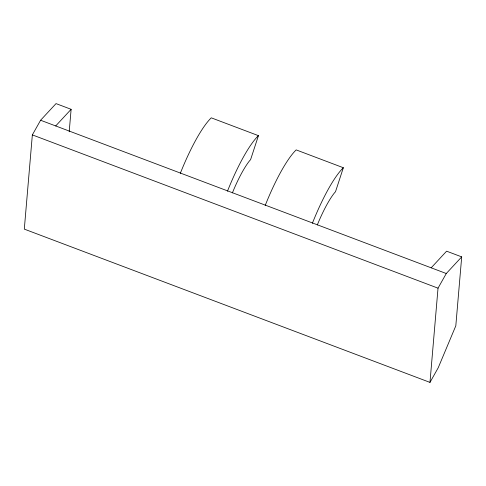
<?xml version="1.0" encoding="UTF-8"?>
<svg xmlns="http://www.w3.org/2000/svg" width="486" height="486" viewBox="0 0 486 486"><rect width="100%" height="100%" fill="white"/><g stroke="black" fill="none" stroke-linecap="round" stroke-linejoin="round"><path stroke-width="0.73" d="M69.2 131.785L71.12 109.307L56.024 103.603L40.599 120.242L32.349 134.889L24.3 229.119L429.976 382.397L438.226 367.75L455.813 325.814L461.7 256.881L446.604 251.177L431.179 267.816M429.976 382.397L438.026 288.168L446.276 273.521L461.7 256.881M180.294 173.38A75.373 15.692 -69.3 0 1 211.264 117.831L258.437 135.655L250.594 159.639L249.342 161.054A50.532 10.522 -69.3 0 0 232.393 192.881M265.204 205.463A75.421 15.704 -69.3 0 1 296.181 149.895L343.347 167.737L335.504 191.721L334.253 193.136A50.532 10.522 -69.3 0 0 317.303 224.963M55.696 125.947L71.12 109.307M40.599 120.242L446.276 273.521M32.349 134.889L438.026 288.168M312.377 223.281A75.373 15.692 -69.3 0 1 343.347 167.737M227.466 191.205A75.421 15.704 -69.3 0 1 258.443 135.637"/></g></svg>
